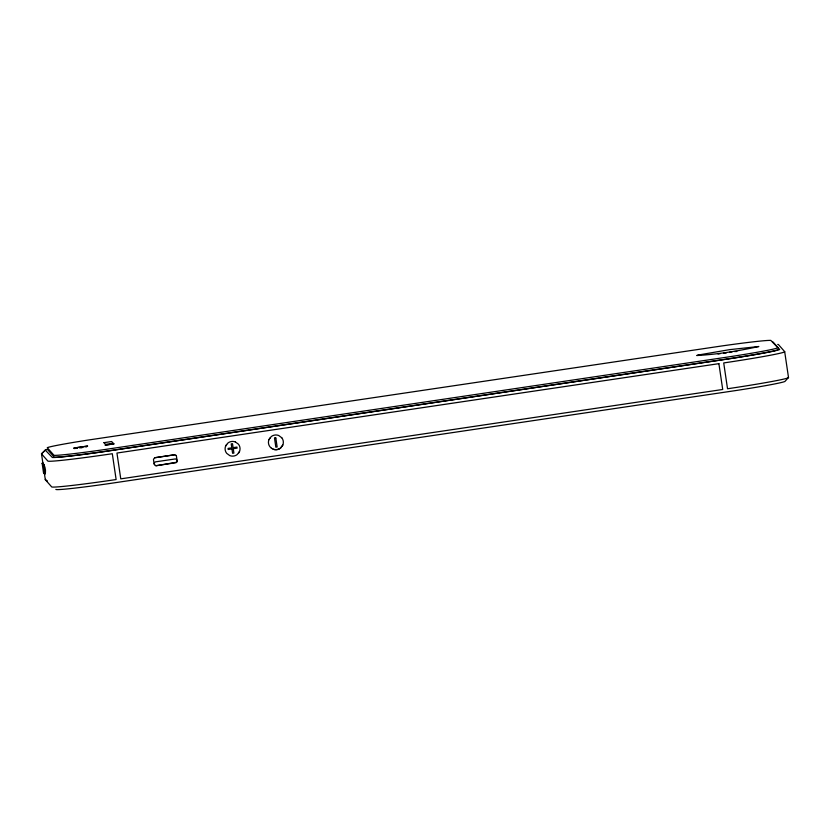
<?xml version="1.0" encoding="UTF-8"?>
<svg xmlns="http://www.w3.org/2000/svg" width="830" height="830" viewBox="0 0 830 830"><rect width="100%" height="100%" fill="white"/><g stroke="black" fill="none" stroke-linecap="round" stroke-linejoin="round"><path stroke-width="1.25" d="M42.133 463.275L43.482 472.581L44.779 474.2C46.47 472.249 45.069 465.672 43.015 463.15L42.133 463.275L43.43 464.893L44.779 474.2M43.015 463.15L43.139 464.447M175.794 455.224L174.476 454.788L154.733 457.745L153.56 459.187A2.345 2.334 0 0 0 153.529 459.965L154.131 463.991M177.018 461.636L177.091 461.387A2.345 2.334 0 0 0 177.101 460.598L176.489 456.552A2.345 2.334 0 0 0 176.251 455.805L175.784 455.203M176.5 462.466L176.998 461.366A2.21 2.21 0 0 0 176.79 459.924L175.732 458.99A1.442 1.442 0 0 0 175.109 458.969L155.594 461.833A1.442 1.442 0 0 0 155.013 462.092L154.266 463.254A2.21 2.21 0 0 0 154.484 464.707L156.165 465.765L176.603 462.227M235.315 441.902L238.449 444.206A7.263 7.263 -41.4 0 1 239.517 451.479L237.214 454.55A7.563 7.553 -41.4 0 1 229.827 455.639L226.694 453.336A7.263 7.263 -41.4 0 1 225.625 446.063L227.928 443.002A7.563 7.553 -41.4 0 1 235.347 441.944M225.656 446.104L226.611 444.424M238.573 453.159L239.517 451.479M271.462 448.273L270.03 446.903A7.263 7.263 -41.4 0 1 268.951 439.63L271.265 436.57A7.563 7.553 -41.4 0 1 278.652 435.47L281.785 437.773M268.993 439.672L269.947 437.991M282.854 445.046L280.55 448.107A7.563 7.553 -41.4 0 1 273.163 449.206L271.42 448.231M777.71 344.429A63.422 2.21 -8.4 0 1 778.467 344.606L784.682 351.65L788.5 377.474L784.931 381.447A59.646 2.085 -8.4 0 1 735.567 390.588L108.772 483.651A59.646 2.085 -8.4 0 1 56.575 489.586L55.838 489.42M778.032 349.461L777.741 349.772A57.146 1.992 -8.4 0 1 730.442 358.539L104.29 451.51A57.146 1.992 -8.4 0 1 54.292 457.195L47.549 449.549M43.139 464.935L41.5 453.865L45.619 449.819A54.531 1.899 -8.4 0 1 46.937 449.372M45.619 449.819L41.822 453.533A58.857 2.054 -8.4 0 0 41.5 453.865L47.849 461.055A63.422 2.21 -8.4 0 0 112.309 453.72L116.127 479.543A63.422 2.21 -8.4 0 1 51.657 486.878L45.318 479.688L44.229 472.312M85.729 446.955L86.787 446.748M82.253 447.38L79.358 447.816M718.064 353.995L720.326 353.632M80.904 447.744L82.689 447.463M723.781 353.092L726.209 353.03M43.378 464.696L44.26 464.561M274.523 438.188L275.819 438.001L277.158 446.986L275.84 447.173L274.523 438.188L275.83 438.001M43.534 472.778L44.415 472.654M154.971 457.704L174.487 454.809M231.954 448.916L228.198 449.466L228.043 448.397L231.798 447.847L231.207 443.874L232.514 443.687L233.095 447.65L236.955 447.08L237.11 448.148L233.251 448.708L233.904 453.097L232.597 453.284L231.944 448.906M155.283 465.495L155.511 465.609A1.442 1.442 0 0 0 156.154 465.661L175.669 462.767A1.442 1.442 0 0 0 176.271 462.528M729.757 352.19L732.102 351.858M734.457 351.526L736.853 351.495M77.439 448.221L74.129 448.563M773.031 341.981L779.671 349.503A59.106 2.065 -8.4 0 1 730.753 358.56L104.092 451.603A59.106 2.065 -8.4 0 1 52.373 457.486L45.308 450.14M47.403 480.964L45.318 479.688A58.857 2.054 -8.4 0 1 45.64 479.356M788.5 377.474A63.422 2.21 -8.4 0 1 727.526 388.762L723.718 362.938A63.422 2.21 -8.4 0 0 784.682 351.65M273.122 449.165A7.563 7.553 -41.4 0 0 280.509 448.065L282.823 445.005A7.263 7.263 -41.4 0 0 281.744 437.732M777.752 347.604L777.471 347.915A57.146 1.992 -8.4 0 1 730.172 356.672L104.02 449.642A57.146 1.992 -8.4 0 1 54.012 455.338L47.269 447.681A52.57 1.836 -8.4 0 1 87.368 440.17L720.834 346.1A57.146 1.992 -8.4 0 1 770.842 340.414L777.752 347.604M103.958 442.67L105.493 444.403L113.274 443.21L111.635 441.529L103.958 442.67M105.244 445.119L113.959 443.863L105.244 445.119M73.974 448.034L87.565 446.084L73.974 448.034M698.279 355.022L696.754 355.531C717.514 354.389 738.482 350.976 758.848 346.504L729.601 349.648L698.279 355.022M718.894 363.654L116.947 453.035L120.765 478.858L722.712 389.478L718.894 363.654"/></g></svg>
